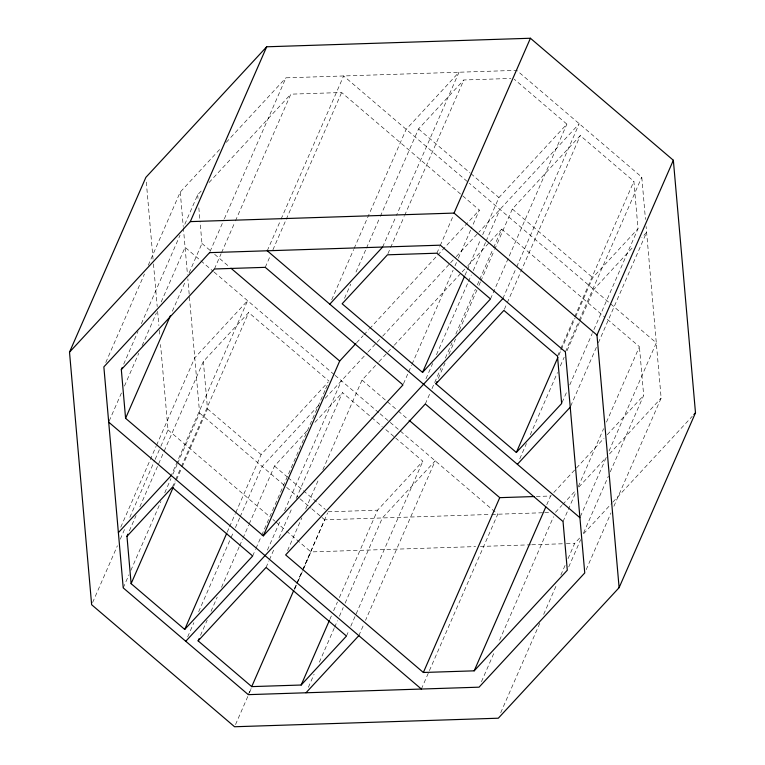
<?xml version="1.0" encoding="UTF-8"?>
<svg xmlns="http://www.w3.org/2000/svg" width="765" height="765" viewBox="0 0 765 765"><rect width="100%" height="100%" fill="white"/><g stroke="black" fill="none" stroke-linecap="round" stroke-linejoin="round"><path stroke-width="0.57" stroke-dasharray="3.83 2.87" d="M105.771 362.514L144.432 274.013M148.257 265.273L180.244 192.063L219.775 149.328M123.701 364.159L138.025 331.379M141.362 323.729L180.033 235.218M184.805 224.298L197.695 194.788L202.553 189.538M109.175 421.046L121.587 392.636M124.456 386.076L138.771 353.296M142.118 345.646L156.442 312.866M161.214 301.945L185.082 247.305L213.253 271.365M172.364 311.212L185.732 280.612M189.07 272.971L201.96 243.461L200.191 223.284M210.04 251.561L223.877 219.871M224.355 218.78L285.938 77.829L516.71 70.351L641.778 177.117L645.478 219.431M214.43 268.984L221.114 253.693M221.592 252.593L234.96 222.003M235.438 220.913L290.815 94.162L341.639 92.517L479.359 210.079L471.25 228.649M120.774 527.171L156.098 446.311M156.576 445.22L194.769 357.81L247.611 300.693L171.236 475.514M92.594 602.552L117.418 545.732M120.287 539.172L124.58 529.342M129.83 517.322L154.654 460.501M155.132 459.411L160.382 447.391M160.86 446.301L168.023 429.911L160.545 344.537M129.362 530.853L136.046 515.553M139.861 506.812L163.729 452.182M164.207 451.082L203.356 361.482L248.654 312.531L329.055 381.161M267.253 250.786L280.621 220.196M281.09 219.096L343.628 75.955L468.4 182.462M123.222 587.883L128.96 574.773M130.863 570.403L160.937 501.563M164.762 492.823L170.968 478.613M172.871 474.243L177.174 464.412M177.652 463.322L199.608 413.052L187.836 278.795M265.254 267.339L270.504 255.319M272.895 249.859L285.785 220.358M286.263 219.259L341.639 92.517M172.268 487.353L175.137 480.803M175.615 479.712L180.865 467.692M181.343 466.593L248.654 312.531M173.607 486.425L175.998 480.956M176.476 479.865L181.726 467.845M182.204 466.755L207.506 408.845L203.356 361.482M227.205 532.182L229.118 527.802M229.596 526.712L235.324 513.602M235.802 512.512L261.104 454.601L328.242 382.031M331.694 299.794L353.65 249.533M354.128 248.443L406.167 129.342L459.01 72.226L396.48 215.367M187.674 636.891L193.88 622.691M198.651 611.761L230.638 538.55M231.116 537.46L233.497 532M235.41 527.63L239.703 517.79M240.181 516.7L262.137 466.44L318.766 405.24M344.537 298.302L350.743 284.102M355.993 272.082L366.014 249.132M366.492 248.042L379.861 217.442M380.339 216.352L418.532 128.941L463.829 79.981L510.924 78.46M200.507 635.399L207.191 620.099M211.016 611.359L217.222 597.159M221.515 587.319L239.177 546.899M239.655 545.799L242.515 539.249M242.993 538.149L248.721 525.039M249.199 523.948L274.501 466.038L307.673 430.188M382.634 247.047L396.002 216.457M252.67 555.992L255.539 549.433M256.017 548.342L261.267 536.322M261.745 535.232L325.23 389.901M325.708 388.811L328.099 383.351M387.922 253.722L404.159 216.562M404.628 215.472L463.829 79.981M267.425 550.131L280.793 519.531M284.609 510.791L341.42 380.76M266.077 567.429L268.936 560.869M269.414 559.779L274.186 548.849M278.957 537.929L292.326 507.329M296.151 498.589L342.452 392.598L382.204 426.535M287.544 550.551L301.869 517.771M305.684 509.031L319.053 478.431M322.878 469.691L362.017 380.09L378.168 362.639M436.892 253.205L439.76 246.655M440.238 245.555L453.607 214.965M294.209 589.375L302.328 570.795M302.806 569.705L327.63 512.885M248.29 694.649L251.159 688.089M294.601 588.658L296.514 584.288M296.983 583.188L302.242 571.178M302.711 570.078L324.676 519.817L490.614 514.443M235.534 724.56L248.902 693.97M249.38 692.88L251.283 688.51M294.726 589.069L297.595 582.519M298.073 581.429L303.322 569.409M303.801 568.309L310.953 551.919L475.639 546.593M403.461 383.81L408.233 372.89M408.711 371.79L411.57 365.24M412.048 364.15L453.11 270.179M455.012 265.809L456.447 262.529M458.359 258.159L470.771 229.749M465.034 275.151L466.946 270.781M467.425 269.691L480.783 239.091M482.696 234.721L498.923 197.571L566.875 124.14L514.185 79.158M425.971 378.78L432.655 363.48M436.471 354.74L467.979 282.62M468.457 281.53L471.326 274.97M473.229 270.6L485.641 242.189M486.119 241.099L499.966 209.409M329.82 619.459L331.723 615.089M333.636 610.719L337.451 601.979M339.364 597.608L377.556 510.188L422.854 461.228L395.754 438.096M425.311 403.968L430.083 393.047M431.995 388.677L441.07 367.908M445.364 358.077L452.048 342.777M455.864 334.037L475.438 289.237M477.35 284.867L479.253 280.497M479.732 279.407L493.1 248.807M493.578 247.717L501.697 229.146L604.991 317.312M438.335 378.379L445.02 363.079M448.835 354.338L455.519 339.038M459.335 330.298L477.006 289.868M478.909 285.498L480.344 282.218M480.822 281.128L494.19 250.528M494.668 249.438L512.33 209.008L580.281 135.577L633.879 181.334L638.029 228.687L592.674 332.488M308.372 687.314L314.099 674.204M319.349 662.184L334.152 628.314M334.63 627.214L337.489 620.664M339.402 616.294L343.217 607.553M345.13 603.174L382.366 517.953L435.218 460.836L365.517 620.367M490.499 298.962L566.875 124.14M346.469 636.059L348.859 630.599M350.772 626.229L422.854 461.228M502.863 298.56L516.222 267.97M516.7 266.88L579.239 123.739L478.928 232.139M358.833 635.658L363.614 624.737M504.374 309.309L506.765 303.848M507.243 302.758L580.281 135.577M557.494 356.155L560.363 349.605M560.841 348.505L574.209 317.915M574.687 316.825L633.879 181.334M558.832 355.228L560.745 350.848M561.223 349.758L575.07 318.068M575.538 316.978L592.732 277.647L638.029 228.687M565.392 351.948L578.761 321.348M579.239 320.258L641.778 177.117M519.77 458.847L526.454 443.547M530.279 434.807L557.484 372.526M560.353 365.966L564.168 357.226M567.028 350.676L579.44 322.266M579.918 321.166L593.764 289.486L633.803 246.215M421.372 689.045L497.747 514.214L379.297 413.1M562.122 402.419L566.894 391.498M569.762 384.938L592.196 333.578M570.709 406.1L596.49 347.1M598.402 342.73L646.616 232.369L641.806 237.561M546.745 504.757L550.571 496.016L552.999 493.387M481.443 681.711L494.812 651.111M499.593 640.19L553.535 516.719M563.04 521.539L567.812 510.609M568.29 509.519L575.93 492.029M578.311 486.569L603.614 428.658M606.482 422.098L639.416 346.708L605.89 318.087M580.396 516.595L606.176 457.594M609.036 451.034L656.303 342.863L469.299 183.237M500.702 712.751L539.841 623.15M543.666 614.41L557.025 583.81M560.85 575.07L565.144 565.239M568.013 558.68L574.687 543.38L580.367 537.25M568.73 566.932L580.673 539.612M583.532 533.052L608.357 476.241M610.269 471.871L643.681 395.381L639.416 346.708M586.191 569.657L611.015 512.846M613.884 506.287L661.142 398.116L646.1 226.488M226.23 142.357L285.938 77.829M209.036 182.539L290.815 94.162M356.643 342.71L363.098 335.73M363.911 334.85L368.749 329.619M369.562 328.749L479.359 210.079M325.24 398.249L367.305 352.789M368.108 351.91L376.198 343.169M377.011 342.299L381.859 337.049M382.672 336.179L449.81 263.609M450.623 262.739L455.471 257.489M456.284 256.619L478.125 233.019M314.951 422.328L342.452 392.598M378.971 361.769L387.052 353.048M387.855 352.168L393.506 346.067M394.31 345.187L461.324 272.77M462.137 271.9L466.975 266.66M467.788 265.79L489.581 242.228M490.394 241.358L501.697 229.146M553.803 492.517L575.672 468.888M576.475 468.008L604.006 438.259M607.247 434.759L643.681 395.381M555.438 512.349L561.893 505.369M562.705 504.498L575.615 490.547M578.837 487.056L606.272 457.413M609.504 453.922L661.142 398.116M583.609 533.74L611.981 503.074M612.794 502.203L692.249 416.332M536.38 496.475L550.571 496.016M328.108 511.795L377.556 510.188M491.799 514.405L543.666 512.722M544.737 512.693L549.557 512.54M480.42 546.44L530.537 544.814M531.732 544.776L565.144 543.695M566.339 543.657L574.687 543.38M418.532 128.941L470.016 172.89M470.924 173.665L498.923 197.571M512.33 209.008L592.732 277.647M201.96 243.461L211.025 251.197M214.649 254.296L229.146 266.669M362.017 380.09L397.36 410.26M398.259 411.034L408.233 419.536M214.085 272.063L334.2 374.601M335.051 375.328L378.685 412.574M385.818 429.614L394.845 437.331M207.506 408.845L261.104 454.601M274.501 466.038L287.219 476.891M288.128 477.666L325.374 509.461M199.608 413.052L285.708 486.55M286.607 487.324L299.297 498.158M300.205 498.933L311.078 508.209M311.986 508.983L321.051 516.719M321.96 517.494L324.676 519.817M168.023 429.911L269.347 516.394M272.962 519.492L274.769 521.032M275.677 521.807L285.632 530.298M286.531 531.073L310.953 551.919M197.695 194.788L198.011 198.355M198.843 207.851L200.095 222.099M180.244 192.063L183.256 226.517M183.361 227.702L187.473 274.635M146.306 182.089L153.057 259.163M153.478 263.906L157.217 306.593M157.628 311.336L158.881 325.565M159.292 330.308L159.818 336.237"/><path stroke-width="1.15" d="M69.51 352.168L145.886 177.346L266.689 46.789L530.422 38.25L673.353 160.268L695.49 412.832L619.115 587.654L498.311 718.211L234.578 726.75L91.647 604.732L69.51 352.168L190.313 221.62L266.689 46.789M121.319 369.619L214.43 268.984L265.254 267.339L402.983 384.91L263.303 535.854L125.584 418.292L121.319 369.619L122.276 367.439M125.584 418.292L170.461 315.582M126.971 536.313L172.268 487.353L252.67 555.992L184.719 629.423L131.121 583.666L126.971 536.313L127.927 534.133M131.121 583.666L173.129 487.515M184.719 629.423L226.736 533.272M198.125 640.86L266.077 567.429L346.469 636.059L301.171 685.019L251.723 686.616L198.125 640.86L199.082 638.679M263.303 535.854L339.689 361.032L355.83 343.581M190.313 221.62L454.047 213.081L530.422 38.25M251.723 686.616L293.731 590.465M422.548 372.402L490.499 298.962L436.892 253.205L387.444 254.812L342.146 303.772L422.548 372.402L464.556 276.242M301.171 685.019L329.342 620.549M435.945 383.839L503.896 310.399L557.494 356.155L561.644 403.518L516.346 452.469L435.945 383.839L436.901 381.649M516.346 452.469L557.876 357.408M423.361 672.483L474.185 670.838L567.305 570.212L563.04 521.539L425.311 403.968L285.641 554.921L423.361 672.483L499.746 497.661L534.018 496.552M619.115 587.654L596.977 335.089L673.353 160.268M474.185 670.838L545.789 506.937M118.384 532.631L171.236 475.514M329.782 304.164L382.634 247.047M185.761 641.261L502.863 298.56M305.99 692.774L358.833 635.658M517.389 464.307L570.231 407.19M693.874 414.582L695.49 412.832M454.047 213.081L596.977 335.089M267.253 250.786L579.918 517.695M230.954 268.219L339.689 361.032M409.132 420.31L499.746 497.661M108.697 422.137L421.372 689.045M209.562 252.651L103.858 366.884L123.222 587.883L248.29 694.649L479.062 687.171L584.756 572.937L565.392 351.948L440.324 245.182L209.562 252.651"/></g></svg>
